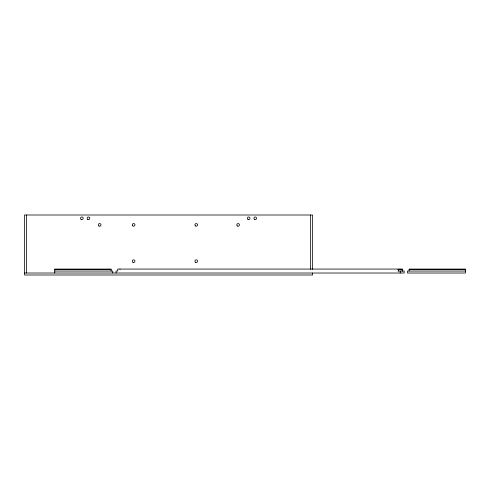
<?xml version="1.0" encoding="UTF-8"?>
<svg xmlns="http://www.w3.org/2000/svg" width="490" height="490" viewBox="0 0 490 490"><rect width="100%" height="100%" fill="white"/><g stroke="black" fill="none" stroke-linecap="round" stroke-linejoin="round"><path stroke-width="0.73" d="M54.739 269.396L111.114 269.396M397.929 269.396L402.204 269.396L402.204 271.043M409.126 269.396L465.5 269.396M54.739 271.043L112.761 271.043L112.761 273.022M397.935 271.043L404.183 271.043L404.183 273.022L24.5 273.022M465.5 271.043L407.478 271.043L407.478 273.022L465.5 273.022L465.5 269.065L409.126 269.065L409.126 271.043M402.535 271.043L402.535 269.065L117.704 269.065L117.704 271.043L116.056 271.043L116.056 273.022M400.226 269.065L400.226 269.396M400.226 271.043L400.226 273.022M398.578 269.065L398.578 271.043M312.626 269.396L312.626 215L24.5 215L24.5 275L312.626 275L312.626 273.022M310.648 215L310.648 269.206M120.013 269.065L120.013 269.396M111.114 271.043L111.114 269.065L54.739 269.065L54.739 273.022M26.478 215L26.478 273.022M254.604 219.44A1.317 1.317 0 0 0 256.582 218.295A1.317 1.317 0 0 0 254.604 217.156A1.317 1.317 0 0 0 254.604 219.44M248.014 219.44A1.317 1.317 0 0 0 249.992 218.295A1.317 1.317 0 0 0 248.014 217.156A1.317 1.317 0 0 0 248.014 219.44M87.796 219.44A1.317 1.317 0 0 0 89.774 218.295A1.317 1.317 0 0 0 87.796 217.156A1.317 1.317 0 0 0 87.796 219.44M81.199 219.44A1.317 1.317 0 0 0 83.178 218.295A1.317 1.317 0 0 0 81.199 217.156A1.317 1.317 0 0 0 81.199 219.44M132.686 225.823A1.317 1.317 0 0 0 134.891 225.235A1.317 1.317 0 0 0 133.274 223.618A1.317 1.317 0 0 0 132.686 225.823M132.962 262.297A1.317 1.317 0 0 0 134.94 261.152A1.317 1.317 0 0 0 132.962 260.012A1.317 1.317 0 0 0 132.962 262.297M195.596 262.297A1.317 1.317 0 0 0 197.574 261.152A1.317 1.317 0 0 0 195.596 260.012A1.317 1.317 0 0 0 195.596 262.297M195.32 225.823A1.317 1.317 0 0 0 197.525 225.235A1.317 1.317 0 0 0 195.914 223.618A1.317 1.317 0 0 0 195.32 225.823M99.004 226.031A1.317 1.317 0 0 0 100.983 224.892A1.317 1.317 0 0 0 99.004 223.746A1.317 1.317 0 0 0 99.004 226.031M237.46 226.031A1.317 1.317 0 0 0 239.439 224.892A1.317 1.317 0 0 0 237.46 223.746A1.317 1.317 0 0 0 237.46 226.031"/></g></svg>
